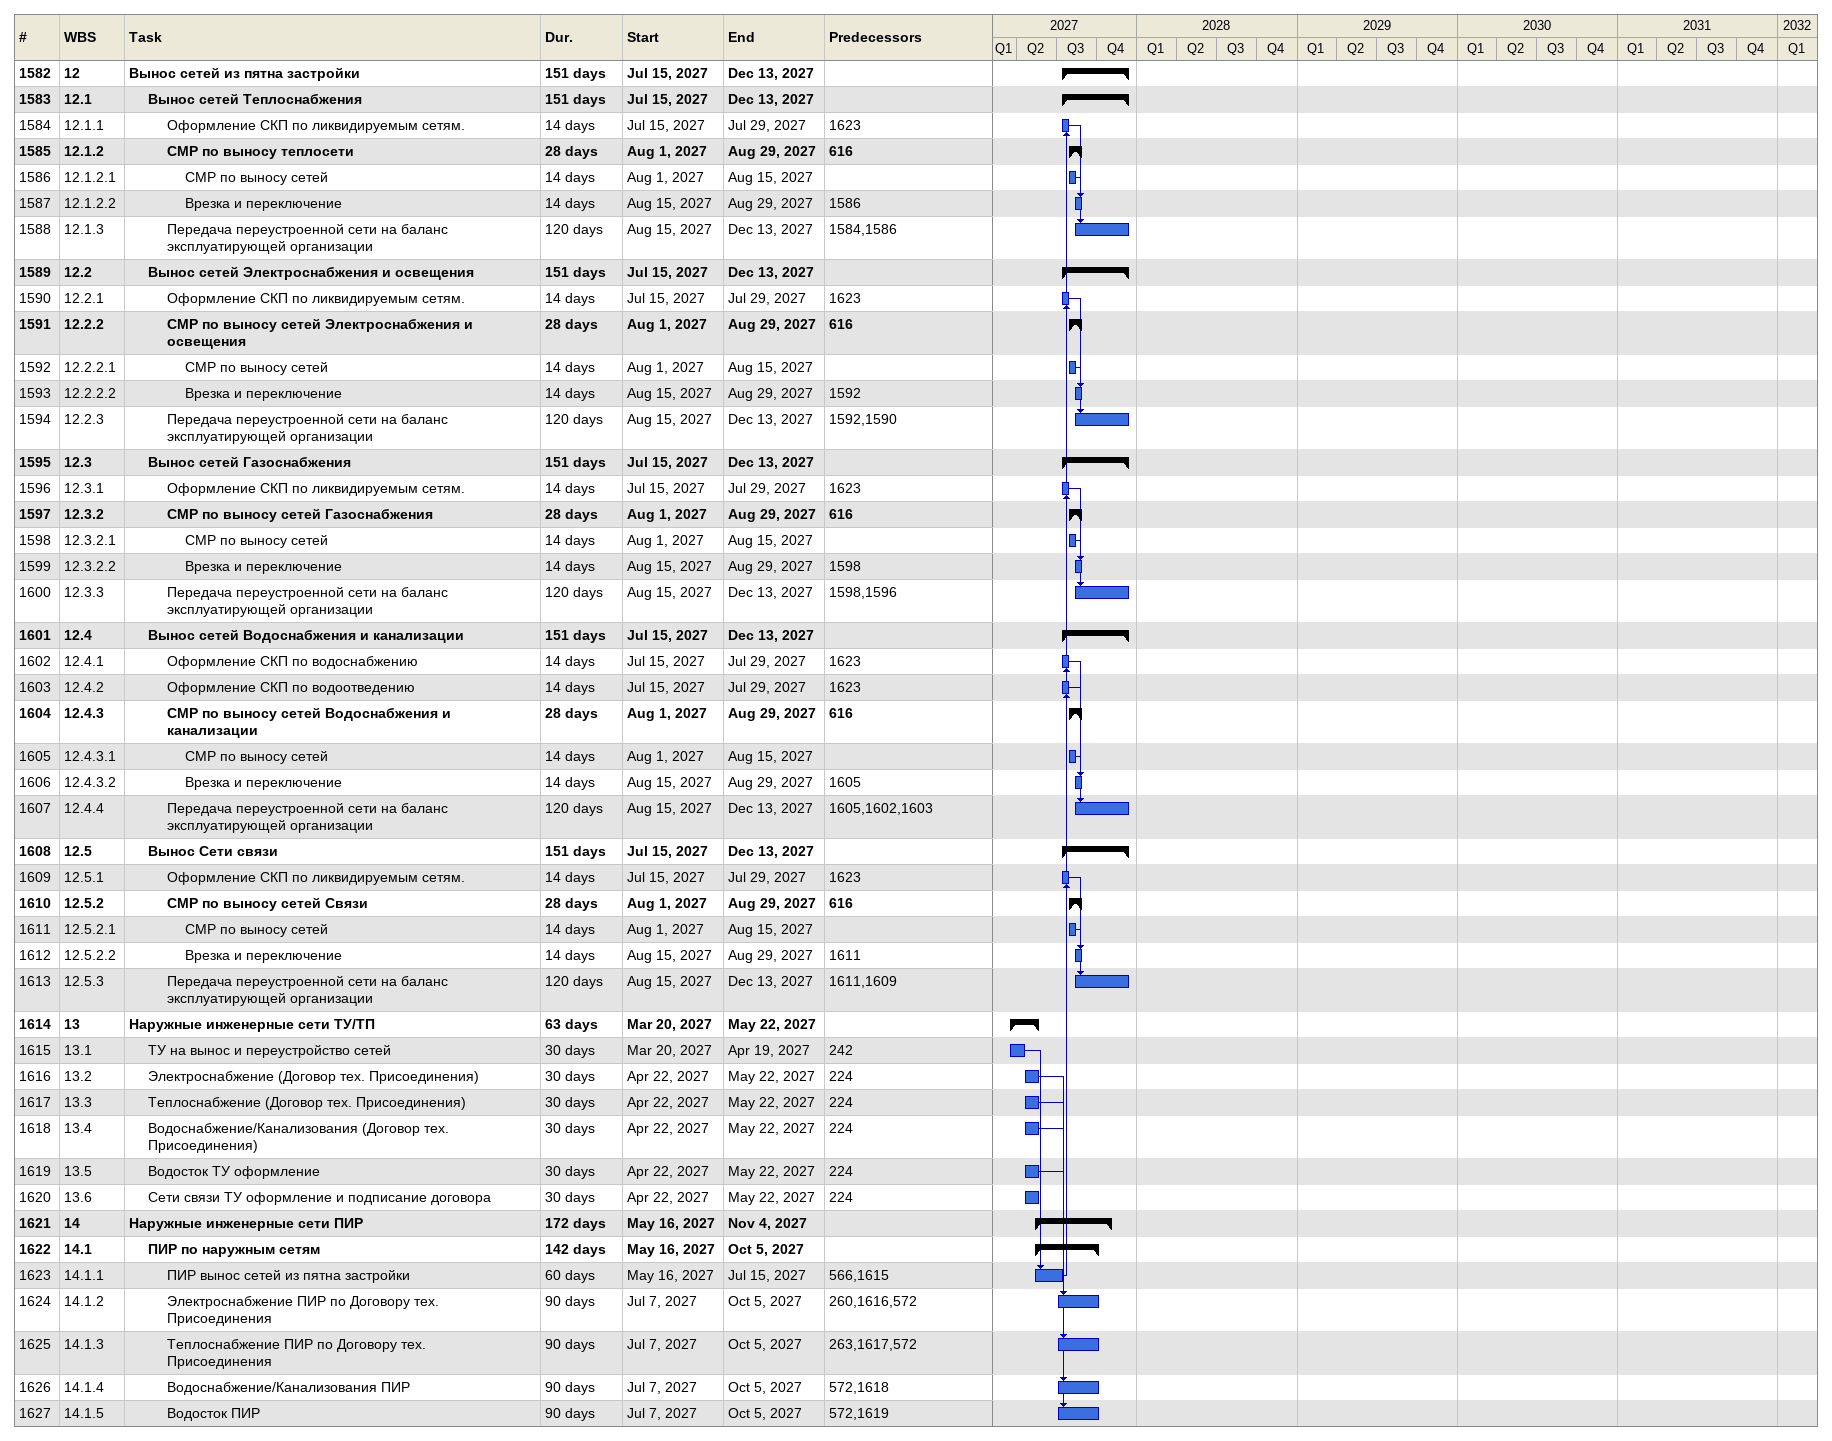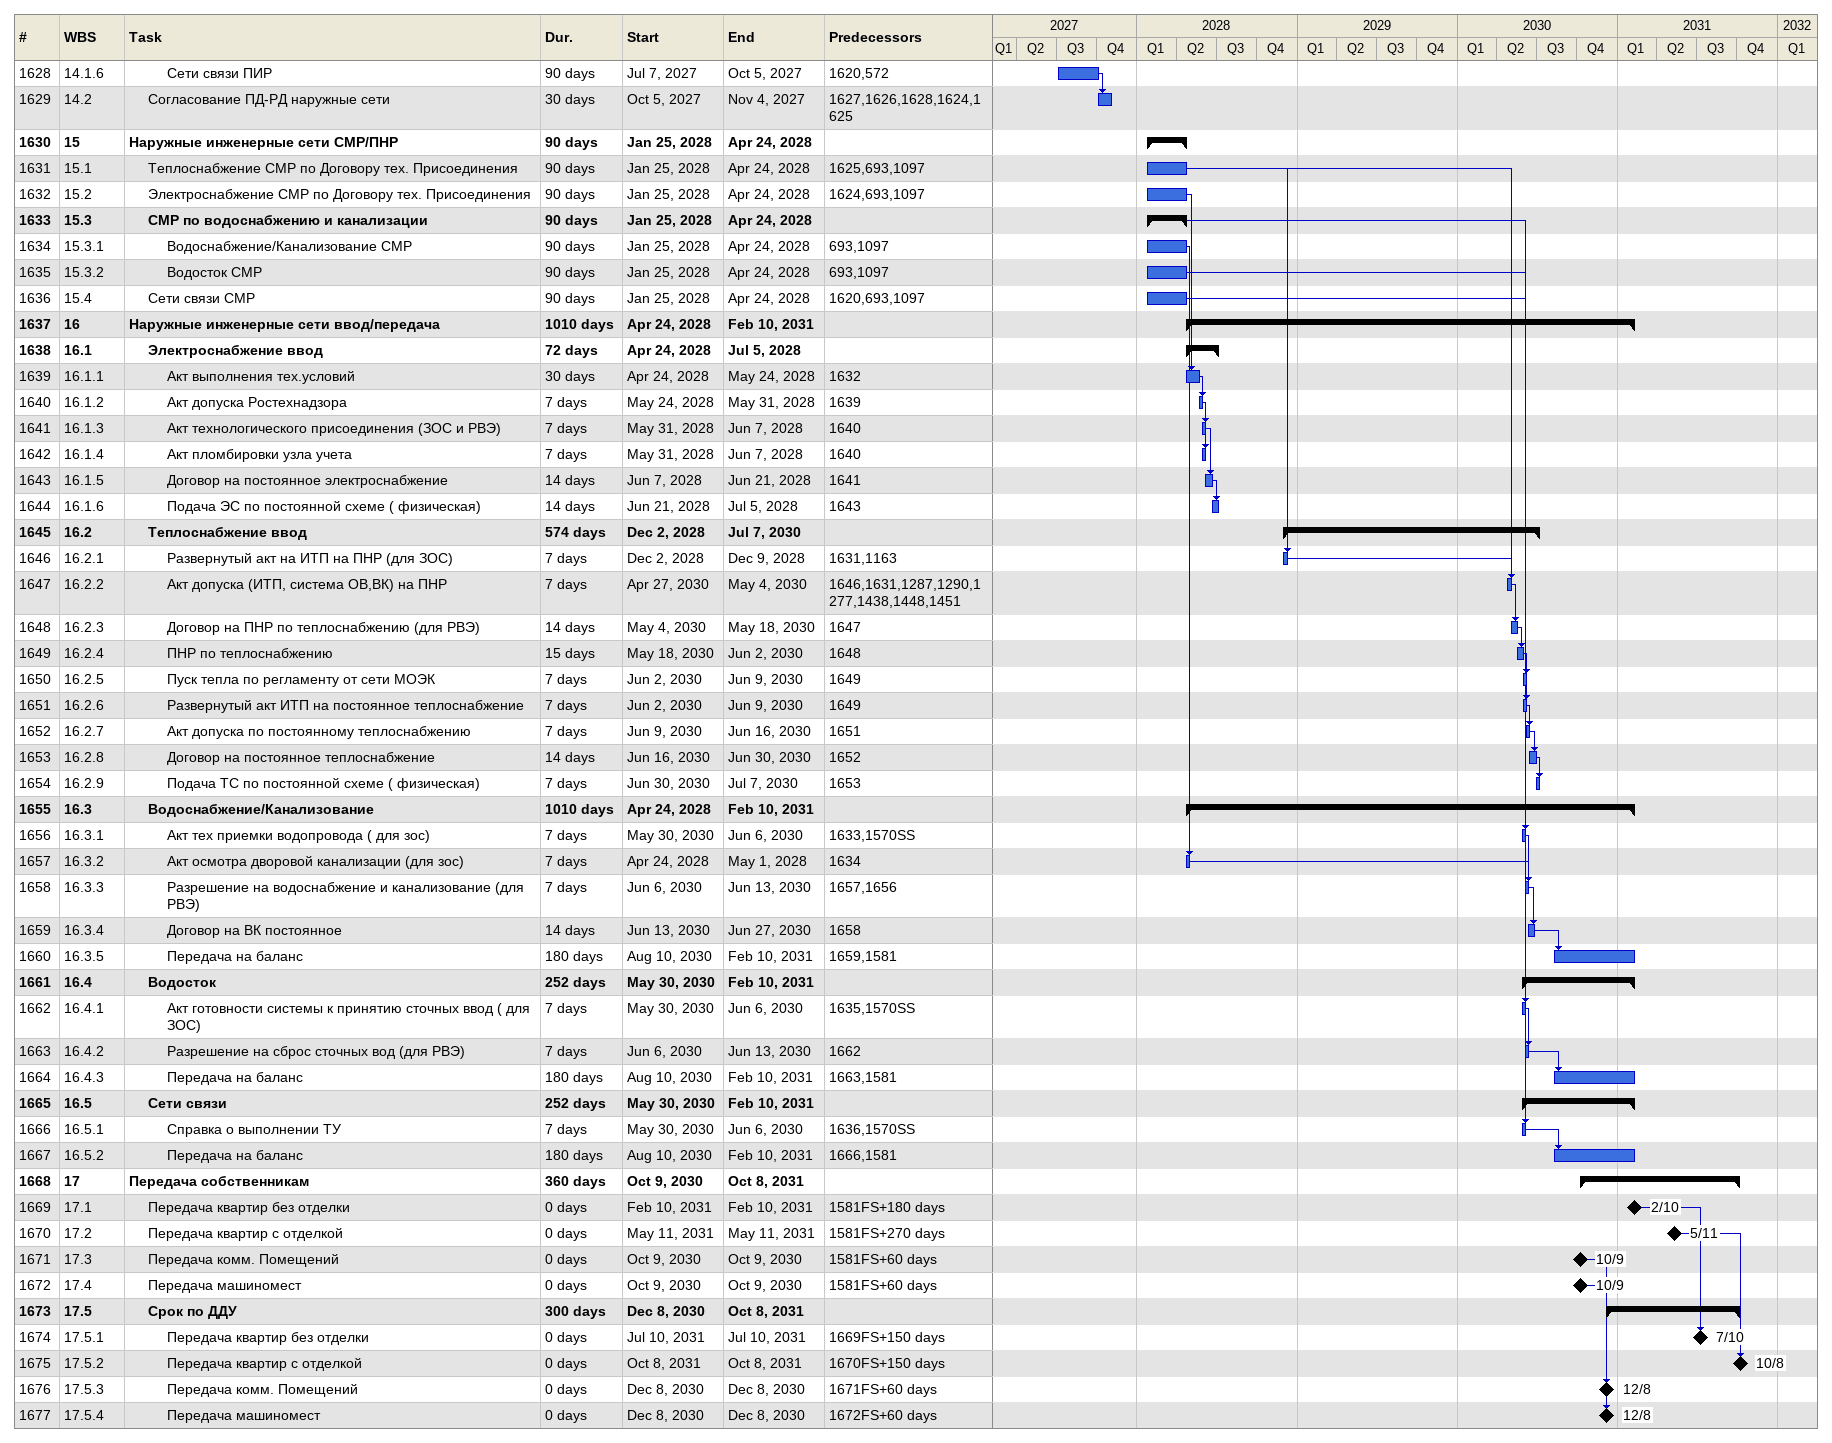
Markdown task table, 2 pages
| ID | WBS | Task | Duration | Start | Finish | Predecessors |
|---|---|---|---|---|---|---|
| 1582 | 12 | **Вынос сетей из пятна застройки** | 151d | 2027-07-15 | 2027-12-13 |  |
| 1583 | 12.1 | **Вынос сетей Теплоснабжения** | 151d | 2027-07-15 | 2027-12-13 |  |
| 1584 | 12.1.1 | Оформление СКП по ликвидируемым сетям. | 14d | 2027-07-15 | 2027-07-29 | 1623 |
| 1585 | 12.1.2 | **СМР по выносу теплосети** | 28d | 2027-08-01 | 2027-08-29 | 616 |
| 1586 | 12.1.2.1 | СМР по выносу сетей | 14d | 2027-08-01 | 2027-08-15 |  |
| 1587 | 12.1.2.2 | Врезка и переключение | 14d | 2027-08-15 | 2027-08-29 | 1586 |
| 1588 | 12.1.3 | Передача переустроенной сети на баланс эксплуатирующей организации | 120d | 2027-08-15 | 2027-12-13 | 1584, 1586 |
| 1589 | 12.2 | **Вынос сетей Электроснабжения и освещения** | 151d | 2027-07-15 | 2027-12-13 |  |
| 1590 | 12.2.1 | Оформление СКП по ликвидируемым сетям. | 14d | 2027-07-15 | 2027-07-29 | 1623 |
| 1591 | 12.2.2 | **СМР по выносу сетей Электроснабжения и освещения** | 28d | 2027-08-01 | 2027-08-29 | 616 |
| 1592 | 12.2.2.1 | СМР по выносу сетей | 14d | 2027-08-01 | 2027-08-15 |  |
| 1593 | 12.2.2.2 | Врезка и переключение | 14d | 2027-08-15 | 2027-08-29 | 1592 |
| 1594 | 12.2.3 | Передача переустроенной сети на баланс эксплуатирующей организации | 120d | 2027-08-15 | 2027-12-13 | 1592, 1590 |
| 1595 | 12.3 | **Вынос сетей Газоснабжения** | 151d | 2027-07-15 | 2027-12-13 |  |
| 1596 | 12.3.1 | Оформление СКП по ликвидируемым сетям. | 14d | 2027-07-15 | 2027-07-29 | 1623 |
| 1597 | 12.3.2 | **СМР по выносу сетей Газоснабжения** | 28d | 2027-08-01 | 2027-08-29 | 616 |
| 1598 | 12.3.2.1 | СМР по выносу сетей | 14d | 2027-08-01 | 2027-08-15 |  |
| 1599 | 12.3.2.2 | Врезка и переключение | 14d | 2027-08-15 | 2027-08-29 | 1598 |
| 1600 | 12.3.3 | Передача переустроенной сети на баланс эксплуатирующей организации | 120d | 2027-08-15 | 2027-12-13 | 1598, 1596 |
| 1601 | 12.4 | **Вынос сетей Водоснабжения и канализации** | 151d | 2027-07-15 | 2027-12-13 |  |
| 1602 | 12.4.1 | Оформление СКП по водоснабжению | 14d | 2027-07-15 | 2027-07-29 | 1623 |
| 1603 | 12.4.2 | Оформление СКП по водоотведению | 14d | 2027-07-15 | 2027-07-29 | 1623 |
| 1604 | 12.4.3 | **СМР по выносу сетей Водоснабжения и канализации** | 28d | 2027-08-01 | 2027-08-29 | 616 |
| 1605 | 12.4.3.1 | СМР по выносу сетей | 14d | 2027-08-01 | 2027-08-15 |  |
| 1606 | 12.4.3.2 | Врезка и переключение | 14d | 2027-08-15 | 2027-08-29 | 1605 |
| 1607 | 12.4.4 | Передача переустроенной сети на баланс эксплуатирующей организации | 120d | 2027-08-15 | 2027-12-13 | 1605, 1602, 1603 |
| 1608 | 12.5 | **Вынос Сети связи** | 151d | 2027-07-15 | 2027-12-13 |  |
| 1609 | 12.5.1 | Оформление СКП по ликвидируемым сетям. | 14d | 2027-07-15 | 2027-07-29 | 1623 |
| 1610 | 12.5.2 | **СМР по выносу сетей Связи** | 28d | 2027-08-01 | 2027-08-29 | 616 |
| 1611 | 12.5.2.1 | СМР по выносу сетей | 14d | 2027-08-01 | 2027-08-15 |  |
| 1612 | 12.5.2.2 | Врезка и переключение | 14d | 2027-08-15 | 2027-08-29 | 1611 |
| 1613 | 12.5.3 | Передача переустроенной сети на баланс эксплуатирующей организации | 120d | 2027-08-15 | 2027-12-13 | 1611, 1609 |
| 1614 | 13 | **Наружные инженерные сети ТУ/ТП** | 63d | 2027-03-20 | 2027-05-22 |  |
| 1615 | 13.1 | ТУ на вынос и переустройство сетей | 30d | 2027-03-20 | 2027-04-19 | 242 |
| 1616 | 13.2 | Электроснабжение (Договор тех. Присоединения) | 30d | 2027-04-22 | 2027-05-22 | 224 |
| 1617 | 13.3 | Теплоснабжение (Договор тех. Присоединения) | 30d | 2027-04-22 | 2027-05-22 | 224 |
| 1618 | 13.4 | Водоснабжение/Канализования (Договор тех. Присоединения) | 30d | 2027-04-22 | 2027-05-22 | 224 |
| 1619 | 13.5 | Водосток ТУ оформление | 30d | 2027-04-22 | 2027-05-22 | 224 |
| 1620 | 13.6 | Сети связи ТУ оформление и подписание договора | 30d | 2027-04-22 | 2027-05-22 | 224 |
| 1621 | 14 | **Наружные инженерные сети ПИР** | 172d | 2027-05-16 | 2027-11-04 |  |
| 1622 | 14.1 | **ПИР по наружным сетям** | 142d | 2027-05-16 | 2027-10-05 |  |
| 1623 | 14.1.1 | ПИР вынос сетей из пятна застройки | 60d | 2027-05-16 | 2027-07-15 | 566, 1615 |
| 1624 | 14.1.2 | Электроснабжение ПИР по Договору тех. Присоединения | 90d | 2027-07-07 | 2027-10-05 | 260, 1616, 572 |
| 1625 | 14.1.3 | Теплоснабжение ПИР по Договору тех. Присоединения | 90d | 2027-07-07 | 2027-10-05 | 263, 1617, 572 |
| 1626 | 14.1.4 | Водоснабжение/Канализования ПИР | 90d | 2027-07-07 | 2027-10-05 | 572, 1618 |
| 1627 | 14.1.5 | Водосток ПИР | 90d | 2027-07-07 | 2027-10-05 | 572, 1619 |
| 1628 | 14.1.6 | Сети связи ПИР | 90d | 2027-07-07 | 2027-10-05 | 1620, 572 |
| 1629 | 14.2 | Согласование ПД-РД наружные сети | 30d | 2027-10-05 | 2027-11-04 | 1627, 1626, 1628, 1624, 1625 |
| 1630 | 15 | **Наружные инженерные сети СМР/ПНР** | 90d | 2028-01-25 | 2028-04-24 |  |
| 1631 | 15.1 | Теплоснабжение СМР по Договору тех. Присоединения | 90d | 2028-01-25 | 2028-04-24 | 1625, 693, 1097 |
| 1632 | 15.2 | Электроснабжение СМР по Договору тех. Присоединения | 90d | 2028-01-25 | 2028-04-24 | 1624, 693, 1097 |
| 1633 | 15.3 | **СМР по водоснабжению и канализации** | 90d | 2028-01-25 | 2028-04-24 |  |
| 1634 | 15.3.1 | Водоснабжение/Канализование СМР | 90d | 2028-01-25 | 2028-04-24 | 693, 1097 |
| 1635 | 15.3.2 | Водосток СМР | 90d | 2028-01-25 | 2028-04-24 | 693, 1097 |
| 1636 | 15.4 | Сети связи СМР | 90d | 2028-01-25 | 2028-04-24 | 1620, 693, 1097 |
| 1637 | 16 | **Наружные инженерные сети ввод/передача** | 1010d | 2028-04-24 | 2031-02-10 |  |
| 1638 | 16.1 | **Электроснабжение ввод** | 72d | 2028-04-24 | 2028-07-05 |  |
| 1639 | 16.1.1 | Акт выполнения тех.условий | 30d | 2028-04-24 | 2028-05-24 | 1632 |
| 1640 | 16.1.2 | Акт допуска Ростехнадзора | 7d | 2028-05-24 | 2028-05-31 | 1639 |
| 1641 | 16.1.3 | Акт технологического присоединения (ЗОС и РВЭ) | 7d | 2028-05-31 | 2028-06-07 | 1640 |
| 1642 | 16.1.4 | Акт пломбировки узла учета | 7d | 2028-05-31 | 2028-06-07 | 1640 |
| 1643 | 16.1.5 | Договор на постоянное электроснабжение | 14d | 2028-06-07 | 2028-06-21 | 1641 |
| 1644 | 16.1.6 | Подача ЭС по постоянной схеме ( физическая) | 14d | 2028-06-21 | 2028-07-05 | 1643 |
| 1645 | 16.2 | **Теплоснабжение ввод** | 574d | 2028-12-02 | 2030-07-07 |  |
| 1646 | 16.2.1 | Развернутый акт на ИТП на ПНР (для ЗОС) | 7d | 2028-12-02 | 2028-12-09 | 1631, 1163 |
| 1647 | 16.2.2 | Акт допуска (ИТП, система ОВ,ВК) на ПНР | 7d | 2030-04-27 | 2030-05-04 | 1646, 1631, 1287, 1290, 1277, 1438, 1448, 1451 |
| 1648 | 16.2.3 | Договор на ПНР по теплоснабжению (для РВЭ) | 14d | 2030-05-04 | 2030-05-18 | 1647 |
| 1649 | 16.2.4 | ПНР по теплоснабжению | 15d | 2030-05-18 | 2030-06-02 | 1648 |
| 1650 | 16.2.5 | Пуск тепла по регламенту от сети МОЭК | 7d | 2030-06-02 | 2030-06-09 | 1649 |
| 1651 | 16.2.6 | Развернутый акт ИТП на постоянное теплоснабжение | 7d | 2030-06-02 | 2030-06-09 | 1649 |
| 1652 | 16.2.7 | Акт допуска по постоянному теплоснабжению | 7d | 2030-06-09 | 2030-06-16 | 1651 |
| 1653 | 16.2.8 | Договор на постоянное теплоснабжение | 14d | 2030-06-16 | 2030-06-30 | 1652 |
| 1654 | 16.2.9 | Подача ТС по постоянной схеме ( физическая) | 7d | 2030-06-30 | 2030-07-07 | 1653 |
| 1655 | 16.3 | **Водоснабжение/Канализование** | 1010d | 2028-04-24 | 2031-02-10 |  |
| 1656 | 16.3.1 | Акт тех приемки водопровода ( для зос) | 7d | 2030-05-30 | 2030-06-06 | 1633, 1570SS |
| 1657 | 16.3.2 | Акт осмотра дворовой канализации (для зос) | 7d | 2028-04-24 | 2028-05-01 | 1634 |
| 1658 | 16.3.3 | Разрешение на водоснабжение и канализование (для РВЭ) | 7d | 2030-06-06 | 2030-06-13 | 1657, 1656 |
| 1659 | 16.3.4 | Договор на ВК постоянное | 14d | 2030-06-13 | 2030-06-27 | 1658 |
| 1660 | 16.3.5 | Передача на баланс | 180d | 2030-08-10 | 2031-02-10 | 1659, 1581 |
| 1661 | 16.4 | **Водосток** | 252d | 2030-05-30 | 2031-02-10 |  |
| 1662 | 16.4.1 | Акт готовности системы к принятию сточных ввод ( для ЗОС) | 7d | 2030-05-30 | 2030-06-06 | 1635, 1570SS |
| 1663 | 16.4.2 | Разрешение на сброс сточных вод (для РВЭ) | 7d | 2030-06-06 | 2030-06-13 | 1662 |
| 1664 | 16.4.3 | Передача на баланс | 180d | 2030-08-10 | 2031-02-10 | 1663, 1581 |
| 1665 | 16.5 | **Сети связи** | 252d | 2030-05-30 | 2031-02-10 |  |
| 1666 | 16.5.1 | Справка о выполнении ТУ | 7d | 2030-05-30 | 2030-06-06 | 1636, 1570SS |
| 1667 | 16.5.2 | Передача на баланс | 180d | 2030-08-10 | 2031-02-10 | 1666, 1581 |
| 1668 | 17 | **Передача собственникам** | 360d | 2030-10-09 | 2031-10-08 |  |
| 1669 | 17.1 | Передача квартир без отделки | 0d | 2031-02-10 | 2031-02-10 | 1581FS+180d |
| 1670 | 17.2 | Передача квартир с отделкой | 0d | 2031-05-11 | 2031-05-11 | 1581FS+270d |
| 1671 | 17.3 | Передача комм. Помещений | 0d | 2030-10-09 | 2030-10-09 | 1581FS+60d |
| 1672 | 17.4 | Передача машиномест | 0d | 2030-10-09 | 2030-10-09 | 1581FS+60d |
| 1673 | 17.5 | **Срок по ДДУ** | 300d | 2030-12-08 | 2031-10-08 |  |
| 1674 | 17.5.1 | Передача квартир без отделки | 0d | 2031-07-10 | 2031-07-10 | 1669FS+150d |
| 1675 | 17.5.2 | Передача квартир с отделкой | 0d | 2031-10-08 | 2031-10-08 | 1670FS+150d |
| 1676 | 17.5.3 | Передача комм. Помещений | 0d | 2030-12-08 | 2030-12-08 | 1671FS+60d |
| 1677 | 17.5.4 | Передача машиномест | 0d | 2030-12-08 | 2030-12-08 | 1672FS+60d |
